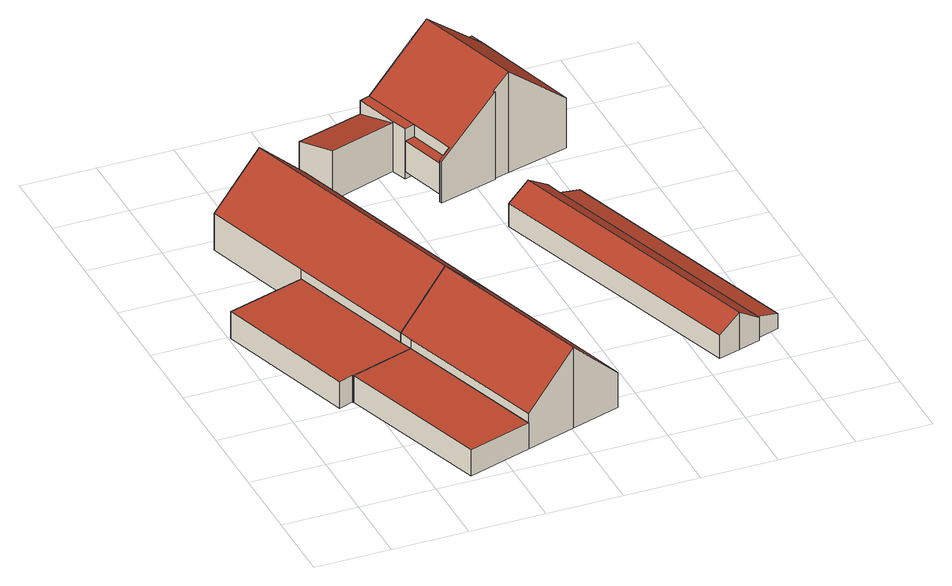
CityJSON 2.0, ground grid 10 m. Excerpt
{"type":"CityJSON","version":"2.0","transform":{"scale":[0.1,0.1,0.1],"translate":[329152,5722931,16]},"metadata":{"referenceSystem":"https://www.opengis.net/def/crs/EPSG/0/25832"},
"CityObjects":{
"building1":{"type":"Building","attributes":{"Geometrietyp2DReferenz":"3000","Gemeindeschluessel":"05170048","function":"31001_2700","roofType":"1000","measuredHeight":3.81},"address":[{"country":"Germany","locality":"Wesel","thoroughfareNumber":"1","thoroughfareName":"Poll"}],"geometry":[{"type":"Solid","lod":"2","boundaries":[[[[0,1,2,3]],[[4,5,1,0]],[[6,7,5,4]],[[8,9,7,6]],[[10,11,9,8]],[[12,13,11,10]],[[3,2,13,12]],[[10,8,6,4,0,3,12]],[[1,5,7,9,11,13,2]]]],"semantics":{"surfaces":[{"type":"WallSurface"},{"type":"RoofSurface"},{"type":"GroundSurface"}],"values":[[0,0,0,0,0,0,0,1,2]]}}]},
"building2":{"type":"Building","attributes":{"Geometrietyp2DReferenz":"3000","Gemeindeschluessel":"05170048","function":"31001_2700","roofType":"1000","measuredHeight":3.7},"address":[{"country":"Germany","locality":"Wesel","thoroughfareNumber":"1","thoroughfareName":"Poll"}],"geometry":[{"type":"Solid","lod":"2","boundaries":[[[[14,15,16,10]],[[17,18,15,14]],[[12,19,18,17]],[[10,16,19,12]],[[17,14,10,12]],[[15,18,19,16]]]],"semantics":{"surfaces":[{"type":"WallSurface"},{"type":"RoofSurface"},{"type":"GroundSurface"}],"values":[[0,0,0,0,1,2]]}}]},
"building3":{"type":"Building","attributes":{"Geometrietyp2DReferenz":"3000","Gemeindeschluessel":"05170048","function":"31001_2700","roofType":"3100","measuredHeight":11.67},"address":[{"country":"Germany","locality":"Wesel","thoroughfareNumber":"1","thoroughfareName":"Poll"}],"geometry":[{"type":"Solid","lod":"2","boundaries":[[[[20,21,22,23]],[[24,25,21,20]],[[26,27,25,24]],[[28,29,27,26]],[[30,31,29,28]],[[32,33,31,30]],[[23,22,33,32]],[[26,24,20,23,28]],[[32,30,28,23]],[[21,25,27,29,31,33,22]]]],"semantics":{"surfaces":[{"type":"WallSurface"},{"type":"RoofSurface"},{"type":"GroundSurface"}],"values":[[0,0,0,0,0,0,0,1,1,2]]}}]},
"building4":{"type":"Building","attributes":{"Geometrietyp2DReferenz":"3000","Gemeindeschluessel":"05170048","function":"31001_2700","roofType":"3100","measuredHeight":11.42},"address":[{"country":"Germany","locality":"Wesel","thoroughfareNumber":"1","thoroughfareName":"Poll"}],"geometry":[{"type":"Solid","lod":"2","boundaries":[[[[20,34,16,35]],[[23,36,34,20]],[[32,37,36,23]],[[38,39,37,32]],[[40,41,39,38]],[[42,15,41,40]],[[35,16,15,42]],[[20,35,42,40,23]],[[38,32,23,40]],[[34,36,37,39,41,15,16]]]],"semantics":{"surfaces":[{"type":"WallSurface"},{"type":"RoofSurface"},{"type":"GroundSurface"}],"values":[[0,0,0,0,0,0,0,1,1,2]]}}]},
"building5":{"type":"Building","attributes":{"name":"Illschenhof","Gemeindeschluessel":"05170048","Geometrietyp2DReferenz":"3000","function":"31001_1010"},"address":[{"country":"Germany","locality":"Wesel","thoroughfareNumber":"1","thoroughfareName":"Poll"}],"children":["building5-1","building5-2","building5-3","building5-4","building5-5"]},
"building5-1":{"type":"BuildingPart","attributes":{"roofType":"3100","measuredHeight":14.31},"parents":["building5"],"geometry":[{"type":"MultiSurface","lod":"2","boundaries":[[[43,44,45,46]],[[47,48,44,43]],[[49,50,51,52]],[[53,54,55,56]],[[57,58,54,53]],[[59,60,58,57]],[[46,45,60,59]],[[53,56,61,57]],[[49,52,62,63,47,43,46,59,57,61]],[[44,48,64,65,51,50,66,55,54,58,60,45]],[[67,64,48,68]],[[63,69,70,47]],[[67,68,70,69]],[[67,71,65,64]],[[63,62,72,69]],[[71,67,69,72]],[[52,51,65,62]],[[49,61,73,74]],[[73,66,50,74]],[[61,56,73]],[[66,73,56,55]]],"semantics":{"surfaces":[{"type":"WallSurface"},{"type":"RoofSurface"},{"type":"GroundSurface"},{"type":"ClosureSurface"}],"values":[0,0,0,0,0,0,0,1,1,2,0,0,3,0,0,3,3,0,3,0,3]}}]},
"building5-2":{"type":"BuildingPart","attributes":{"roofType":"1000","measuredHeight":7.05},"parents":["building5"],"geometry":[{"type":"MultiSurface","lod":"2","boundaries":[[[75,76,77,78]],[[56,55,76,75]],[[78,77,50,74]],[[56,75,78,74]],[[76,55,50,77]],[[73,74,50,66]],[[56,73,66,55]]],"semantics":{"surfaces":[{"type":"WallSurface"},{"type":"RoofSurface"},{"type":"GroundSurface"},{"type":"ClosureSurface"}],"values":[0,0,0,1,2,3,3]}}]},
"building5-3":{"type":"BuildingPart","attributes":{"roofType":"1000","measuredHeight":7.05},"parents":["building5"],"geometry":[{"type":"MultiSurface","lod":"2","boundaries":[[[79,80,81,82]],[[52,51,83,84]],[[52,84,79,82,62]],[[80,83,51,65,81]],[[79,84,85,86]],[[83,80,86,85]],[[62,65,51,52]],[[71,87,81,65]],[[62,82,88,72]],[[87,71,72,88]]],"semantics":{"surfaces":[{"type":"WallSurface"},{"type":"RoofSurface"},{"type":"GroundSurface"},{"type":"ClosureSurface"}],"values":[0,0,1,2,0,3,3,0,0,3]}}]},
"building5-4":{"type":"BuildingPart","attributes":{"roofType":"2100","measuredHeight":6.94},"parents":["building5"],"geometry":[{"type":"Solid","lod":"2","boundaries":[[[[85,83,89,90]],[[91,92,80,86]],[[90,89,92,91]],[[86,85,90,91]],[[83,80,92,89]],[[85,86,80,83]]]],"semantics":{"surfaces":[{"type":"WallSurface"},{"type":"RoofSurface"},{"type":"GroundSurface"},{"type":"ClosureSurface"}],"values":[[0,0,0,1,2,3]]}}]},
"building5-5":{"type":"BuildingPart","attributes":{"roofType":"1000","measuredHeight":4.35},"address":[{"country":"Germany","locality":"Wesel","thoroughfareNumber":"1","thoroughfareName":"Poll"}],"parents":["building5"],"geometry":[{"type":"Solid","lod":"2","boundaries":[[[[88,87,68,70]],[[69,72,88,70]],[[71,67,68,87]],[[88,72,71,87]],[[72,69,67,71]],[[69,70,68,67]]]],"semantics":{"surfaces":[{"type":"WallSurface"},{"type":"RoofSurface"},{"type":"GroundSurface"},{"type":"ClosureSurface"}],"values":[[0,1,2,3,3,3]]}}]},
"building6":{"type":"Building","attributes":{"Geometrietyp2DReferenz":"3000","Gemeindeschluessel":"05170048","function":"31001_2700","roofType":"3100","measuredHeight":5.28},"address":[{"country":"Germany","locality":"Wesel","thoroughfareNumber":"1","thoroughfareName":"Poll"}],"geometry":[{"type":"Solid","lod":"2","boundaries":[[[[93,94,95,96]],[[97,98,94,93]],[[99,100,98,97]],[[101,102,100,99]],[[103,104,102,101]],[[105,106,104,103]],[[107,108,106,105]],[[96,95,108,107]],[[103,101,99,97,93,105]],[[96,107,105,93]],[[94,98,100,102,104,106,108,95]]]],"semantics":{"surfaces":[{"type":"WallSurface"},{"type":"RoofSurface"},{"type":"GroundSurface"}],"values":[[0,0,0,0,0,0,0,0,1,1,2]]}}]},
"building7":{"type":"Building","attributes":{"Geometrietyp2DReferenz":"3000","Gemeindeschluessel":"05170048","function":"31001_2700","roofType":"2100","measuredHeight":3.08},"address":[{"country":"Germany","locality":"Wesel","thoroughfareNumber":"1","thoroughfareName":"Poll"}],"geometry":[{"type":"Solid","lod":"2","boundaries":[[[[109,110,111,112]],[[113,114,110,109]],[[115,116,114,113]],[[112,111,116,115]],[[113,109,112,115]],[[110,114,116,111]]]],"semantics":{"surfaces":[{"type":"WallSurface"},{"type":"RoofSurface"},{"type":"GroundSurface"}],"values":[[0,0,0,0,1,2]]}}]}
},
"vertices":[
[62,203,48],[62,203,10],[81,210,10],[81,210,48],[2,394,48],[2,394,10],[107,427,48],[107,427,10],[162,254,48],[162,254,10],[168,237,48],[168,237,10],[82,209,48],[82,209,10],
[234,33,48],[234,33,11],[168,237,11],[148,6,48],[148,6,11],[82,209,11],
[162,254,61],[162,254,9],[229,276,9],[229,276,126],[107,427,61],[107,427,9],[59,580,61],[59,580,9],[126,600,126],[126,600,9],[193,621,61],[193,621,9],[296,297,61],[296,297,9],
[162,254,11],[168,237,61],[229,276,11],[296,297,11],[367,75,61],[367,75,11],[301,54,126],[301,54,11],[234,33,61],
[349,570,66],[349,570,8],[427,592,8],[427,592,133],[348,574,66],[348,574,8],[381,737,133],[381,737,8],[318,718,8],[318,718,79],[532,623,79],[532,623,8],[488,770,8],[488,770,79],[448,600,151],[448,600,8],[426,594,133],[426,594,8],[403,744,151],[343,640,79],[362,578,79],[362,578,8],[343,640,8],[403,744,8],[362,578,19],[348,574,19],[362,578,62],[348,574,62],[343,640,19],[343,640,62],[403,744,79],[381,737,79],
[481,791,79],[481,791,8],[375,758,8],[375,758,79],
[322,656,79],[322,656,8],[329,635,8],[329,635,79],[304,713,8],[304,713,79],[304,713,60],[322,656,77],[329,635,19],[329,635,62],
[214,686,8],[214,686,60],[232,626,78],[232,626,8],
[429,496,65],[429,496,12],[400,486,12],[400,486,45],[459,506,45],[459,506,12],[465,486,45],[465,486,12],[577,146,45],[577,146,12],[578,142,45],[578,142,12],[549,133,65],[549,133,12],[519,124,45],[519,124,12],
[577,146,44],[577,146,13],[608,156,13],[608,156,34],[465,486,44],[465,486,13],[496,496,34],[496,496,13]
]}
